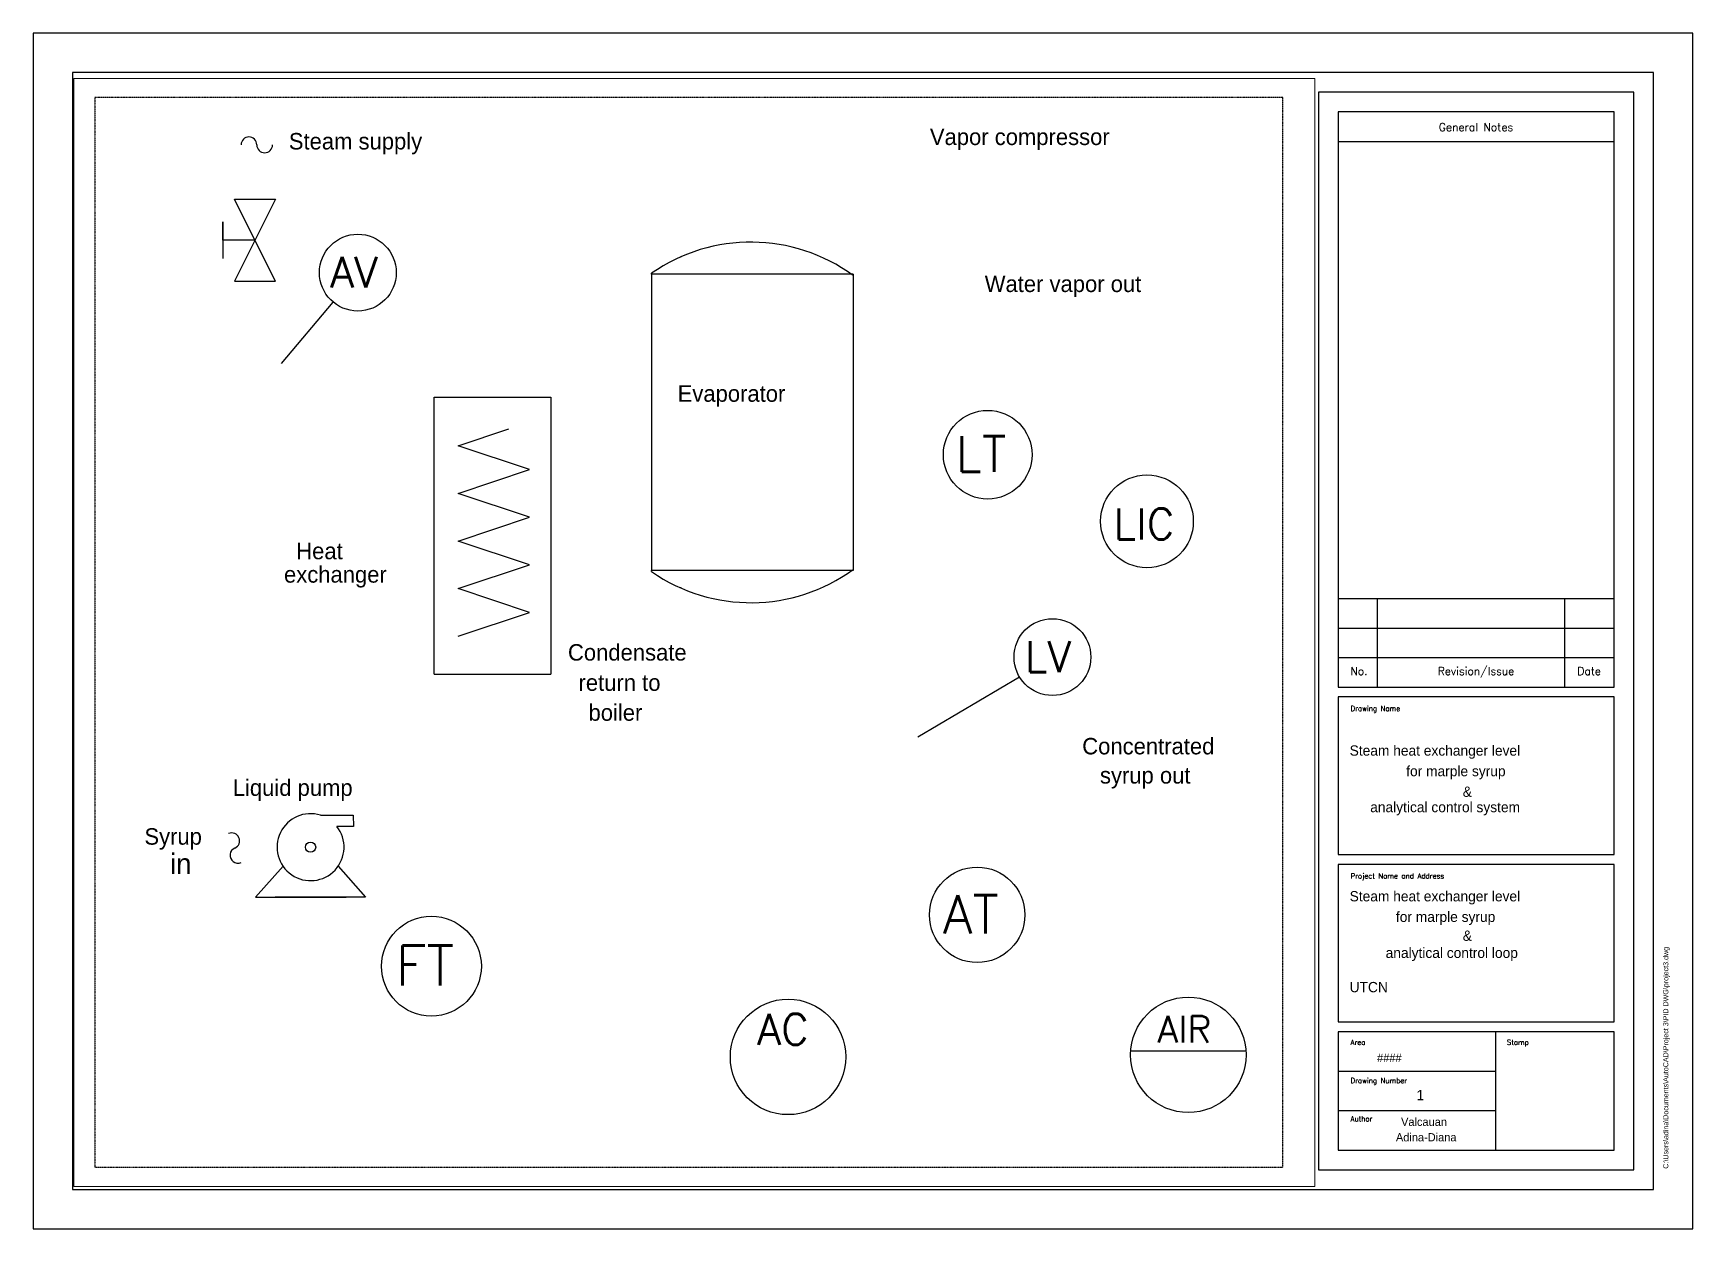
# Paper-space layout 'PID ISO A1 Title Block' of a CAD drawing. Header units: millimetres. Extents: x 0 to 807, y 0 to 581.
# The model-space entities are those that its viewports show. They can reach past a viewport. Long polylines and large blocks are cut down to what shows.
import ezdxf
from ezdxf.enums import TextEntityAlignment as Align

# ---------------------------------------------------------------- set-up
doc = ezdxf.new("R2010")
doc.units = ezdxf.units.MM
doc.linetypes.add('HIDDEN2', pattern=[0.1875, 0.125, -0.0625])
doc.layers.add('no plot', color=41, linetype='HIDDEN2', plot=False)
doc.layers.add('Title Block', color=7, linetype='Continuous')
doc.styles.add('Roman', font='romans')

# ---------------------------------------------------------------- blocks, each defined once
blk = doc.blocks.new('PID ISO A1 titleblock')
for p, q in [((806.83, 581.21), (0, 581.21)), ((0, 581.21), (0, 0)), ((806.83, 0), (806.83, 581.21)), ((787.68, 562.06), (19.15, 562.06)), ((19.15, 562.06), (19.15, 19.15)), ((787.68, 19.15), (787.68, 562.06)), ((778.1, 552.48), (624.89, 552.48)), ((624.89, 552.48), (624.89, 28.73)), ((778.1, 28.73), (778.1, 552.48)), ((768.52, 542.91), (634.46, 542.91)), ((634.46, 542.91), (634.46, 263.33)), ((768.52, 263.33), (768.52, 542.91)), ((634.46, 528.54), (768.52, 528.54)), ((634.46, 306.43), (768.52, 306.43)), ((653.61, 263.33), (653.61, 306.43)), ((744.58, 263.33), (744.58, 306.43)), ((634.46, 292.06), (768.52, 292.06)), ((634.46, 277.7), (768.52, 277.7)), ((634.46, 263.33), (768.52, 263.33)), ((768.52, 258.55), (634.46, 258.55)), ((634.46, 258.55), (634.46, 181.94)), ((768.52, 181.94), (768.52, 258.55)), ((634.46, 181.94), (768.52, 181.94)), ((768.52, 177.15), (634.46, 177.15)), ((634.46, 177.15), (634.46, 100.55)), ((768.52, 100.55), (768.52, 177.15)), ((634.46, 100.55), (768.52, 100.55)), ((768.52, 95.76), (634.46, 95.76)), ((634.46, 95.76), (634.46, 38.3)), ((711.07, 38.3), (711.07, 95.76)), ((768.52, 38.3), (768.52, 95.76)), ((634.46, 76.61), (711.07, 76.61)), ((634.46, 57.45), (711.07, 57.45)), ((634.46, 38.3), (768.52, 38.3)), ((624.89, 28.73), (778.1, 28.73)), ((19.15, 19.15), (787.68, 19.15)), ((0, 0), (806.83, 0))]:
    blk.add_line(p, q)
at = {"style": 'Roman'}
for s, height, p in [('General Notes', 3.8303, (701.43, 535.55)), ('No.', 3.83, (644.56, 271.13)), ('Revision/Issue', 3.8303, (701.43, 271.13)), ('Date', 3.83, (756.41, 271.13))]:
    blk.add_text(s, height=height, dxfattribs=at).set_placement(p, align=Align.MIDDLE_CENTER)
for s, height, p in [('Drawing Name', 2.4897, (640.42, 251.69)), ('Project Name and Address', 2.4897, (640.42, 170.3)), ('Area', 2.49, (640.42, 89.42)), ('Stamp', 2.49, (716.43, 89.42)), ('Drawing Number', 2.4897, (640.42, 70.82)), ('Author', 2.49, (640.42, 52.21))]:
    blk.add_text(s, height=height, dxfattribs=at).set_placement(p)
blk = doc.blocks.new('PIP GATE VALVE')
at = {"color": 0, "linetype": 'ByBlock', "lineweight": -2}
blk.add_lwpolyline([(0, 0), (0.5, 0.25), (0.5, -0.25), (-0.5, 0.25), (-0.5, -0.25), (0, 0)], dxfattribs=at)

msp = doc.modelspace()

# ---------------------------------------------------------------- linework, layer by layer
at = {"color": 0, "linetype": 'ByBlock', "lineweight": -2}
for p, q in [((368.59, 434), (270.59, 434)), ((270.59, 434), (270.59, 290)), ((368.59, 434), (368.59, 290)), ((164.99, 239.59), (164.99, 374.32)), ((176.56, 350.63), (201.17, 358.84)), ((211.28, 339.06), (176.56, 350.63)), ((176.56, 327.49), (211.28, 339.06)), ((211.28, 315.91), (176.56, 327.49)), ((176.56, 304.34), (211.28, 315.91)), ((211.28, 292.77), (176.56, 304.34)), ((176.56, 281.2), (211.28, 292.77)), ((368.59, 290), (270.59, 290)), ((211.28, 269.62), (176.56, 281.2)), ((176.56, 258.05), (211.28, 269.62))]:
    msp.add_line(p, q, dxfattribs=at)
for p, q in [((164.99, 374.32), (221.68, 374.32)), ((221.68, 374.32), (221.68, 239.59)), ((164.99, 239.59), (221.68, 239.59)), ((503.57, 56.5), (559.58, 56.51))]:
    msp.add_line(p, q)
for points in [[(77.77, 450.63), (62.18, 450.63), (62.18, 459.54), (62.18, 441.72)], [(90.75, 390.64), (115.83, 420.52)], [(400.1, 209.08), (449.45, 238.39)], [(109.61, 171.08), (109.61, 171.08), (125.63, 171.14), (125.65, 165.64), (117.61, 165.62)], [(91.48, 146.23), (78.13, 131.14), (122.13, 131.14)], [(118.27, 146.23), (131.63, 131.14), (87.63, 131.14)]]:
    msp.add_lwpolyline(points)
for centre, radius in [((127.83, 434.82), 18.67), ((434.03, 346.32), 21.55), ((511.46, 313.92), 22.54), ((465.5, 247.93), 18.67), ((104.85, 155.52), 2.49), ((428.92, 122.62), 23.18), ((163.6, 97.65), 24.27), ((337, 53.57), 28.07), ((531.57, 54.57), 28.07)]:
    msp.add_circle(centre, radius)
for centre, start, end in [((74.88, 496.94), 0, 180), ((82.53, 496.94), 180, 0), ((66.53, 158.62), 293.09535, 113.09535), ((69.53, 151.58), 113.09535, 293.09535)]:
    msp.add_arc(centre, 3.83, start, end, dxfattribs=at)
for centre, radius, start, end in [((318.88, 365), 84.63, 54.02931, 124.74881), ((318.88, 359), 84.63, 235.25119, 305.97069), ((104.85, 155.52), 16.28, 72.97344, 38.36038)]:
    msp.add_arc(centre, radius, start, end)
at = {"color": 0, "linetype": 'ByBlock', "lineweight": -2, "extrusion": (0, 0, -1)}
for centre, major_axis, start_param, end_param in [((302.61, 424.92), (39.97, 0), 4.24853, 4.254578), ((283.54, 433.97), (-12.94, 0), 0.005178, 0.090103), ((283.54, 290.03), (12.94, 0), 3.05149, 3.136415), ((302.61, 299.08), (-39.97, 0), -1.112985, -1.106937)]:
    msp.add_ellipse(centre, major_axis=major_axis, ratio=0.489796, start_param=start_param, end_param=end_param, dxfattribs=at)
at = {"layer": 'no plot'}
msp.add_lwpolyline([(0, 0), (577.5, 0), (577.5, 520), (0, 520)], close=True, dxfattribs=at)

# ---------------------------------------------------------------- block references
at = {"xscale": 39.83887440634082, "yscale": 39.83887440634082, "zscale": 39.83887440634082, "rotation": 90}
msp.add_blockref('PIP GATE VALVE', (77.77, 450.63), dxfattribs=at)

# ---------------------------------------------------------------- texts
for s, height, p in [('Steam supply', 8, (94.28, 494.69)), ('Vapor compressor', 8, (405.93, 496.84)), ('Water vapor out', 8, (432.59, 425.38)), ('Evaporator', 8, (283.32, 372.03)), ('  Heat', 8, (91.94, 295.49)), ('exchanger', 8, (91.94, 284.11)), ('Condensate', 8, (229.98, 246.22)), ('return to', 8, (235.12, 231.51)), ('boiler', 8, (239.98, 216.96)), ('Concentrated', 8, (480, 200.63)), ('syrup out', 8, (488.62, 186.44)), ('Liquid pump', 8, (67.01, 180.45)), ('Syrup', 8, (24.08, 156.72)), ('in', 10, (36.53, 142.43))]:
    msp.add_text(s, height=height).set_placement(p)
at = {"style": 'Roman'}
for s, height, p in [('AV', 15, (114.43, 427.56)), ('LT', 17.314, (418.56, 337.94)), ('LIC', 15, (495.28, 305.16)), ('LV', 15, (452.1, 240.67)), ('AT', 18.623, (412.28, 113.61)), ('FT', 19.503, (146.18, 88.21)), ('AC', 15, (322, 59.5)), ('AIR', 13, (516.57, 60.5))]:
    msp.add_text(s, height=height, rotation=359.96908, dxfattribs=at).set_placement(p)

psp = doc.layouts.new('PID ISO A1 Title Block')

# ---------------------------------------------------------------- block references
psp.add_blockref('PID ISO A1 titleblock', (0, 0))

# ---------------------------------------------------------------- texts
for s, height, p in [('Steam heat exchanger level', 5, (640, 230)), ('for marple syrup', 5, (667.5, 220)), ('&', 5, (695, 210)), ('analytical control system', 5, (650, 202.5)), ('Steam heat exchanger level', 5, (640, 159.17)), ('for marple syrup', 5, (662.5, 149.17)), ('&', 5, (695, 140)), ('analytical control loop', 5, (657.5, 131.67)), ('UTCN ', 5, (640, 115)), ('1', 5, (672.5, 62.5)), ('Valcauan', 4, (665, 50)), ('Adina-Diana', 4, (662.5, 42.5))]:
    psp.add_text(s, height=height).set_placement(p)
at = {"insert": (792.43, 29.21), "char_height": 2.5, "attachment_point": 1, "rotation": 90}
psp.add_mtext('C:\\\\Users\\\\adina\\\\Documents\\\\AutoCAD\\\\Project 3\\\\PID DWG\\\\project3.dwg', dxfattribs=at)
at = {"layer": 'Title Block', "insert": (653.34, 85.11), "char_height": 4, "attachment_point": 1}
psp.add_mtext('####', dxfattribs=at)

# ---------------------------------------------------------------- viewports
at = {"layer": '0', "color": 5}
psp.add_viewport(center=(321.37, 289.84), size=(603.25, 538.6526), view_center_point=(291.37, 259.84), view_height=538.6526, dxfattribs=at)

doc.saveas('drawing.dxf')
